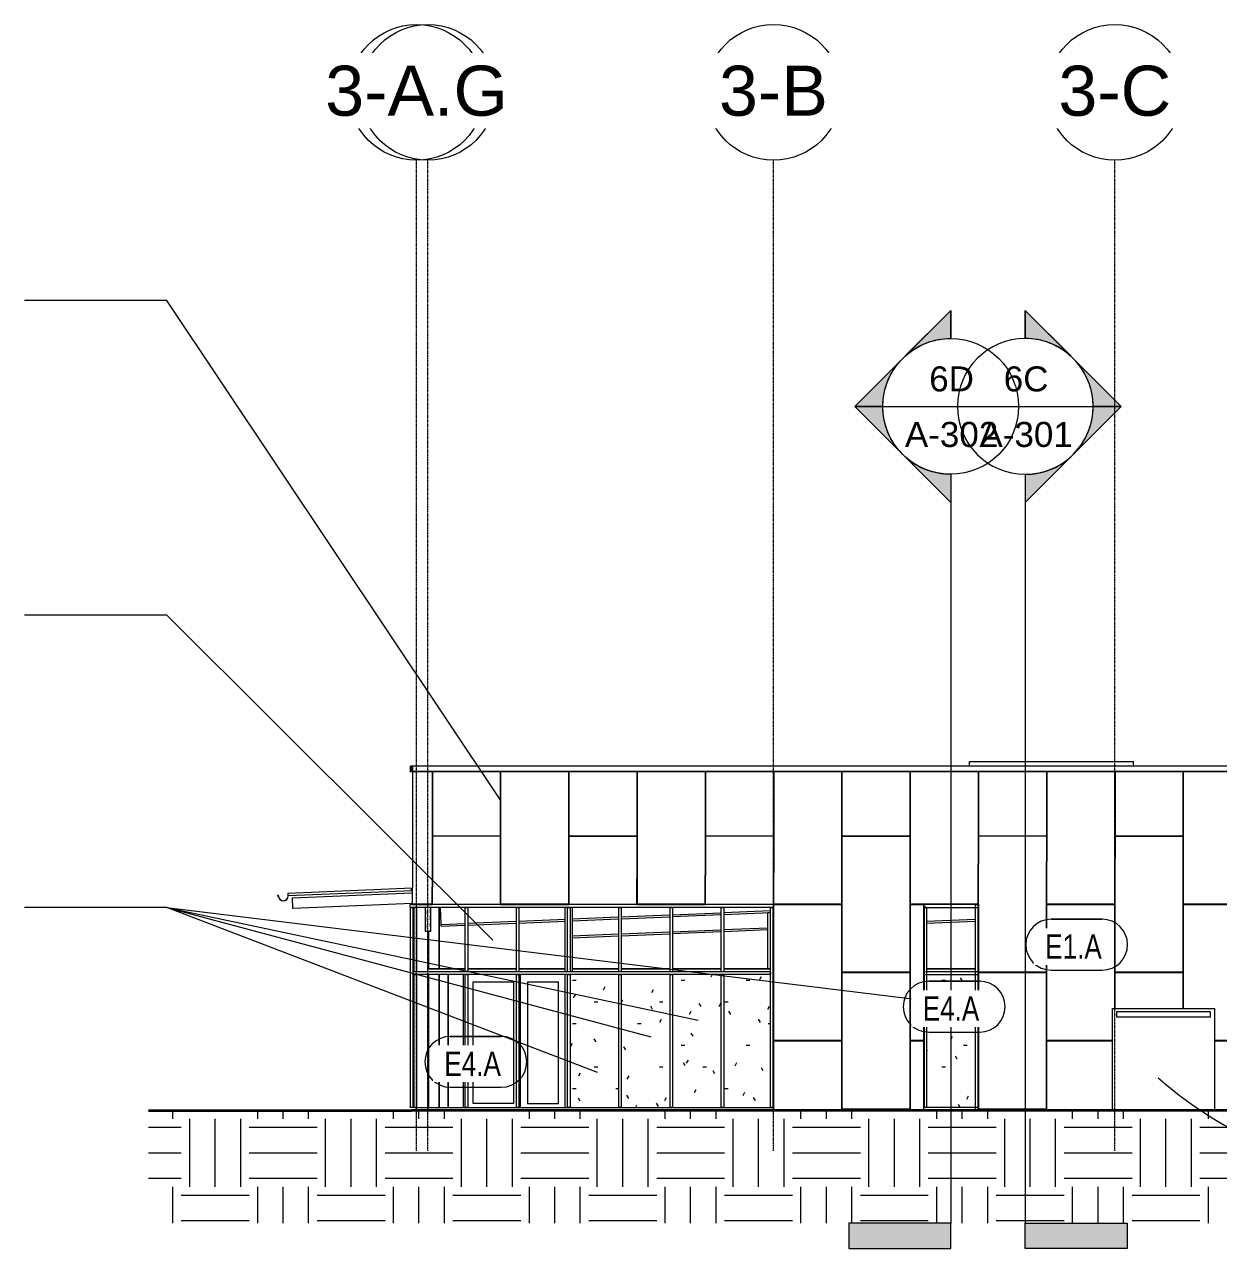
# Model space of a CAD drawing. Header units: inches. Extents: x 20230 to 40520, y -638 to 835.
# Drawn here: x 24847 to 25691, y -98 to 768 of the extents above; entities that cross this region are included whole.
import ezdxf

# ---------------------------------------------------------------- set-up
doc = ezdxf.new("R2010")
doc.units = ezdxf.units.IN
doc.header["$MEASUREMENT"] = 0
doc.linetypes.add('Grid Line 1_2_', pattern=[0.875, 0.5, -0.125, 0.125, -0.125])
doc.linetypes.add('Hidden 1_8_', pattern=[0.1875, 0.125, -0.0625])
for name, color, linetype, lineweight in [('A-ANNO-KEYN', 231, 'Continuous', 9), ('A-DETL', 90, 'Continuous', 9), ('A-DOOR', 31, 'Continuous', 9), ('A-FLOR-LEVL', 51, 'Continuous', 9), ('A-GLAZ-CURT', 52, 'Continuous', 9), ('A-GLAZ-CWMG', 51, 'Continuous', 9), ('A-ROOF', 132, 'Continuous', 9), ('A-ROOF-OTLN', 132, 'Continuous', 9), ('A-WALL', 113, 'Continuous', 9), ('A-WALL-IDEN', 211, 'Continuous', 9), ('A-WALL-PATT', 111, 'Continuous', 9), ('C-TOPO', 7, 'Continuous', 9), ('E-ELEC-EQPM', 71, 'Continuous', 9), ('G-ANNO-SYMB', 111, 'Continuous', 9), ('G-ANNO-TEXT', 231, 'Continuous', 9), ('I-WALL', 2, 'Continuous', 9), ('M-EQPM', 50, 'Continuous', 9), ('S-BEAM', 12, 'Continuous', 9), ('S-COLS', 52, 'Continuous', 9), ('S-GRID', 1, 'Continuous', 9), ('S-GRID-IDEN', 1, 'Continuous', 9)]:
    doc.layers.add(name, color=color, linetype=linetype, lineweight=lineweight)
doc.styles.add('Arial_1', font='arial.ttf', dxfattribs={"height": 35.407186})
doc.styles.add('Arial_2', font='arial.ttf', dxfattribs={"height": 17.703593})
doc.styles.add('Century Gothic', font='GOTHIC.TTF', dxfattribs={"width": 0.8, "height": 17.245342})
pattern_1 = [(0, (27645.49, 0), (48, 48), [48, -48]), (0, (27645.49, 18), (48, 48), [48, -48]), (0, (27645.49, 36), (48, 48), [48, -48]), (90, (27651.49, 42), (-48, 48), [48, -48]), (90, (27669.49, 42), (-48, 48), [48, -48]), (90, (27687.49, 42), (-48, 48), [48, -48])]
pattern_2 = [(0, (27645.49, 0), (61.44, 15.36), [2.534, -43.546, 2.534, -43.546, -245.76]), (0, (27645.49, 0), (61.44, 15.36), [-92.16, 2.534, -89.626, 2.534, -43.546, -107.52]), (0, (27645.49, 0), (61.44, 15.36), [-230.4, 2.534, -28.186, 2.534, -74.266]), (120, (27668.53, 7.68), (-44.02215, 45.5286), [2.534, -43.546, 2.534, -43.546, -245.76]), (120, (27668.53, 7.68), (-44.02215, 45.5286), [-92.16, 2.534, -89.626, 2.534, -43.546, -107.52]), (120, (27668.53, 7.68), (-44.02215, 45.5286), [-230.4, 2.534, -28.186, 2.534, -74.266]), (240, (27676.21, 38.4), (-17.41785, -60.8886), [2.534, -43.546, 2.534, -43.546, -245.76]), (240, (27676.21, 38.4), (-17.41785, -60.8886), [-92.16, 2.534, -89.626, 2.534, -43.546, -107.52]), (240, (27676.21, 38.4), (-17.41785, -60.8886), [-230.4, 2.534, -28.186, 2.534, -74.266])]

# ---------------------------------------------------------------- blocks, each defined once
blk = doc.blocks.new('W-Wide Flange-Column - B4_C-1389226-Elevation - South')
at = {"layer": 'S-COLS'}
for p, q in [((22077.46, 143.5), (22077.46, 100.3)), ((22077.89, 100.3), (22077.89, 143.5)), ((22069.64, 126.55), (22069.64, 100.3)), ((22070.07, 126.55), (22070.07, 100.3)), ((22069.64, 96), (22069.64, 2)), ((22070.07, 96), (22070.07, 2)), ((22077.46, 96), (22077.46, 2)), ((22077.89, 2), (22077.89, 96))]:
    blk.add_line(p, q, dxfattribs=at)
blk = doc.blocks.new('Girt_C - 8_D-1472944-Elevation - South')
at = {"layer": 'S-BEAM'}
for p, q in [((22069.64, 99.82), (22069.64, 100.3)), ((22069.64, 100.3), (22095.77, 100.3)), ((22069.64, 98), (22069.64, 99.82)), ((22095.77, 99.82), (22069.64, 99.82)), ((22097.77, 100.3), (22131.95, 100.3)), ((22131.95, 99.82), (22097.77, 99.82)), ((22133.95, 100.3), (22166.77, 100.3)), ((22166.77, 99.82), (22133.95, 99.82)), ((22171.52, 100.3), (22204.33, 100.3)), ((22204.33, 99.82), (22171.52, 99.82)), ((22206.33, 100.3), (22240.52, 100.3)), ((22240.52, 99.82), (22206.33, 99.82)), ((22242.52, 100.3), (22276.7, 100.3)), ((22276.7, 99.82), (22242.52, 99.82)), ((22278.7, 100.3), (22311.77, 100.3)), ((22311.77, 99.82), (22278.7, 99.82)), ((22313.77, 100.3), (22314.02, 100.3)), ((22314.02, 99.82), (22313.77, 99.82)), ((22313.77, 96.32), (22314.02, 96.32)), ((22420.08, 100.3), (22420.33, 100.3)), ((22420.33, 99.82), (22420.08, 99.82)), ((22420.08, 96.32), (22420.33, 96.32)), ((22422.33, 100.3), (22456.52, 100.3)), ((22456.52, 99.82), (22422.33, 99.82)), ((22458.52, 100.3), (22458.77, 100.3)), ((22458.77, 99.82), (22458.52, 99.82)), ((22458.52, 96.32), (22458.77, 96.32))]:
    blk.add_line(p, q, dxfattribs=at)
blk = doc.blocks.new('W-Wide Flange-Column - B4_F-1389255-Elevation - South')
at = {"layer": 'S-COLS'}
for p, q in [((22083.71, 96), (22083.71, 2)), ((22084.14, 2), (22084.14, 96))]:
    blk.add_line(p, q, dxfattribs=at)
blk = doc.blocks.new('W-Wide Flange - 2_-3_ deep-1401662-Elevation - South')
at = {"layer": 'S-BEAM'}
for p, q in [((22420.08, 133.77), (22420.33, 133.78)), ((22420.08, 132.41), (22420.33, 132.42)), ((22422.33, 133.86), (22456.52, 135.29)), ((22422.33, 132.5), (22456.52, 133.93)), ((22458.52, 135.37), (22458.77, 135.38)), ((22458.52, 134.01), (22458.77, 134.02)), ((22171.52, 123.41), (22204.33, 124.78)), ((22171.52, 122.05), (22204.33, 123.42)), ((22206.33, 124.86), (22240.52, 126.29)), ((22206.33, 123.5), (22240.52, 124.93)), ((22242.52, 126.37), (22276.7, 127.8)), ((22242.52, 125.01), (22276.7, 126.44)), ((22278.7, 127.88), (22309.89, 129.18)), ((22278.7, 126.52), (22309.89, 127.82))]:
    blk.add_line(p, q, dxfattribs=at)
blk = doc.blocks.new('W-Wide Flange - 1_-5_-1341919-Elevation - South')
at = {"layer": 'S-BEAM'}
for p, q in [((22078.54, 142.95), (22078.52, 143.5)), ((22078.98, 132.46), (22078.54, 142.95)), ((22242.52, 138.38), (22276.7, 139.81)), ((22278.7, 139.89), (22311.77, 141.27)), ((22278.7, 138.53), (22311.77, 139.91)), ((22313.77, 141.35), (22314.02, 141.36)), ((22313.77, 139.99), (22314.02, 140)), ((22420.08, 144.42), (22421.33, 144.47)), ((22445.99, 145.5), (22451.99, 145.75)), ((22079.01, 131.57), (22078.98, 132.46)), ((22079.01, 131.57), (22095.77, 132.27)), ((22079.07, 130.21), (22079.01, 131.57)), ((22079.07, 130.21), (22095.77, 130.91)), ((22097.77, 132.35), (22131.95, 133.78)), ((22097.77, 130.99), (22131.95, 132.41)), ((22133.95, 133.86), (22166.77, 135.23)), ((22133.95, 132.5), (22166.77, 133.87)), ((22171.52, 135.42), (22204.33, 136.79)), ((22171.52, 134.06), (22204.33, 135.43)), ((22206.33, 136.88), (22240.52, 138.3)), ((22206.33, 135.51), (22240.52, 136.94)), ((22242.52, 137.02), (22276.7, 138.45))]:
    blk.add_line(p, q, dxfattribs=at)
blk = doc.blocks.new('HSS-Hollow Structural Section-Column - HSS4X4X1_4-1208398-Elevation - South')
at = {"layer": 'S-COLS', "linetype": 'Hidden 1_8_'}
for p, q in [((22067.87, 143.5), (22067.87, 126.55)), ((22071.41, 126.55), (22071.41, 143.5))]:
    blk.add_line(p, q, dxfattribs=at)
blk = doc.blocks.new('Carrier_48TC_Standard_Efficiency_Gas_Heat_Electric_Cooling_Packaged_Rooftop_Unit_3_to_15_nominal_tons - 15 ton 48TC__16-V37-Elevation - South')
at = {"layer": 'M-EQPM'}
for p, q in [((22452.52, 246.7), (22568.39, 246.7)), ((22452.52, 243.5), (22452.52, 246.7)), ((22568.39, 243.5), (22568.39, 246.7))]:
    blk.add_line(p, q, dxfattribs=at)
blk = doc.blocks.new('System Panel - Glazed-frosted-1142378-Elevation - South')
at = {"layer": 'A-GLAZ-CURT'}
h = blk.add_hatch(dxfattribs=at)
h.set_pattern_fill('FP_28', color=256, style=0, pattern_type=2)
h.set_pattern_definition(pattern_2)
h.paths.add_polyline_path([(22311.77, 2), (22311.77, 96), (22278.7, 96), (22278.7, 2), (22293.19, 2)], flags=0)
blk = doc.blocks.new('Rectangular Mullion - Exterior 2_ x 4_5_-1135321-Elevation - South')
at = {"layer": 'A-GLAZ-CWMG'}
for p, q in [((22277.7, 2), (22313.77, 2)), ((22313.77, 2), (22313.77, 0))]:
    blk.add_line(p, q, dxfattribs=at)
blk = doc.blocks.new('Rectangular Mullion - Exterior 2_ x 4_5_-1142379-Elevation - South')
at = {"layer": 'A-GLAZ-CWMG'}
for p, q in [((22057.02, 97), (22057.02, 2)), ((22059.02, 97), (22059.02, 2)), ((22059.02, 2), (22057.02, 2))]:
    blk.add_line(p, q, dxfattribs=at)
blk = doc.blocks.new('Rectangular Mullion - Exterior 2_ x 4_5_-1142380-Elevation - South')
at = {"layer": 'A-GLAZ-CWMG'}
for p, q in [((22057.02, 143.5), (22059.02, 143.5)), ((22057.02, 143.5), (22057.02, 97)), ((22059.02, 143.5), (22059.02, 97))]:
    blk.add_line(p, q, dxfattribs=at)
blk = doc.blocks.new('Rectangular Mullion - Exterior 2_ x 4_5_-1142381-Elevation - South')
at = {"layer": 'A-GLAZ-CWMG'}
for p, q in [((22311.77, 143.5), (22313.77, 143.5)), ((22311.77, 97), (22311.77, 143.5)), ((22313.77, 97), (22313.77, 143.5))]:
    blk.add_line(p, q, dxfattribs=at)
blk = doc.blocks.new('Rectangular Mullion - Exterior 2_ x 4_5_-1142382-Elevation - South')
at = {"layer": 'A-GLAZ-CWMG'}
for p, q in [((22311.77, 2), (22311.77, 97)), ((22313.77, 2), (22313.77, 97)), ((22313.77, 2), (22311.77, 2))]:
    blk.add_line(p, q, dxfattribs=at)
blk = doc.blocks.new('Rectangular Mullion - Exterior 2_ x 4_5_-1135322-Elevation - South')
at = {"layer": 'A-GLAZ-CWMG'}
for p, q in [((22311.77, 98), (22277.7, 98)), ((22311.77, 96), (22277.7, 96)), ((22311.77, 98), (22311.77, 96))]:
    blk.add_line(p, q, dxfattribs=at)
blk = doc.blocks.new('System Panel - Glazed-frosted-1142383-Elevation - South')
at = {"layer": 'A-GLAZ-CURT'}
h = blk.add_hatch(dxfattribs=at)
h.set_pattern_fill('FP_28', color=256, style=0, pattern_type=2)
h.set_pattern_definition(pattern_2)
h.paths.add_polyline_path([(22276.7, 2), (22276.7, 96), (22242.52, 96), (22242.52, 2)], flags=0)
blk = doc.blocks.new('Rectangular Mullion - Exterior 2_ x 4_5_-1135297-Elevation - South')
at = {"layer": 'A-GLAZ-CWMG'}
for p, q in [((22313.77, 145.5), (22277.7, 145.5)), ((22313.77, 143.5), (22277.7, 143.5)), ((22313.77, 145.5), (22313.77, 143.5))]:
    blk.add_line(p, q, dxfattribs=at)
blk = doc.blocks.new('Rectangular Mullion - Exterior 2_ x 4_5_-769211-Elevation - South')
at = {"layer": 'A-GLAZ-CWMG'}
blk.add_line((22241.52, 2), (22277.7, 2), dxfattribs=at)
blk = doc.blocks.new('Rectangular Mullion - Exterior 2_ x 4_5_-1135298-Elevation - South')
at = {"layer": 'A-GLAZ-CWMG'}
for p, q in [((22277.7, 98), (22241.52, 98)), ((22277.7, 96), (22241.52, 96))]:
    blk.add_line(p, q, dxfattribs=at)
blk = doc.blocks.new('Rectangular Mullion - Exterior 2_ x 4_5_-827464-Elevation - South')
at = {"layer": 'A-GLAZ-CWMG'}
for p, q in [((22276.7, 96), (22278.7, 96)), ((22276.7, 96), (22276.7, 2)), ((22278.7, 96), (22278.7, 2)), ((22278.7, 2), (22276.7, 2))]:
    blk.add_line(p, q, dxfattribs=at)
blk = doc.blocks.new('Rectangular Mullion - Exterior 2_ x 4_5_-1142356-Elevation - South')
at = {"layer": 'A-GLAZ-CWMG'}
for p, q in [((22276.7, 143.5), (22278.7, 143.5)), ((22276.7, 143.5), (22276.7, 98)), ((22278.7, 143.5), (22278.7, 98)), ((22278.7, 98), (22276.7, 98))]:
    blk.add_line(p, q, dxfattribs=at)
blk = doc.blocks.new('System Panel - Glazed-frosted-V38-Elevation - South')
at = {"layer": 'A-GLAZ-CURT'}
h = blk.add_hatch(dxfattribs=at)
h.set_pattern_fill('FP_28', color=256, style=0, pattern_type=2)
h.set_pattern_definition(pattern_2)
h.paths.add_polyline_path([(22206.33, 2), (22240.52, 2), (22240.52, 96), (22206.33, 96), (22206.33, 76.53)], flags=0)
blk = doc.blocks.new('Rectangular Mullion - Exterior 2_ x 4_5_-V39-Elevation - South')
at = {"layer": 'A-GLAZ-CWMG'}
for p, q in [((22277.7, 145.5), (22241.52, 145.5)), ((22277.7, 143.5), (22241.52, 143.5))]:
    blk.add_line(p, q, dxfattribs=at)
blk = doc.blocks.new('Rectangular Mullion - Exterior 2_ x 4_5_-769200-Elevation - South')
at = {"layer": 'A-GLAZ-CWMG'}
blk.add_line((24099.14, 2), (24135.33, 2), dxfattribs=at)
blk = doc.blocks.new('Rectangular Mullion - Exterior 2_ x 4_5_-769423-Elevation - South')
at = {"layer": 'A-GLAZ-CWMG'}
for p, q in [((24171.52, 98), (24135.33, 98)), ((24171.52, 96), (24135.33, 96))]:
    blk.add_line(p, q, dxfattribs=at)
blk = doc.blocks.new('Rectangular Mullion - Exterior 2_ x 4_5_-1115231-Elevation - South')
at = {"layer": 'A-GLAZ-CWMG'}
for p, q in [((24207.7, 96), (24209.7, 96)), ((24207.7, 96), (24207.7, 2)), ((24209.7, 96), (24209.7, 2)), ((24209.7, 2), (24207.7, 2))]:
    blk.add_line(p, q, dxfattribs=at)
blk = doc.blocks.new('Rectangular Mullion - Exterior 2_ x 4_5_-1142334-Elevation - South')
at = {"layer": 'A-GLAZ-CWMG'}
for p, q in [((24207.7, 143.5), (24209.7, 143.5)), ((24207.7, 143.5), (24207.7, 98)), ((24209.7, 143.5), (24209.7, 98)), ((24209.7, 98), (24207.7, 98))]:
    blk.add_line(p, q, dxfattribs=at)
blk = doc.blocks.new('System Panel - Glazed-frosted-V40-Elevation - South')
at = {"layer": 'A-GLAZ-CURT'}
h = blk.add_hatch(dxfattribs=at)
h.set_pattern_fill('FP_28', color=256, style=0, pattern_type=2)
h.set_pattern_definition(pattern_2)
h.paths.add_polyline_path([(22204.33, 2), (22204.33, 96), (22170.14, 96), (22170.14, 2)], flags=0)
blk = doc.blocks.new('Transformer-Dry-Type-Siemens - 6x3x6-1005805-Elevation - South')
at = {"layer": 'E-ELEC-EQPM'}
for p, q in [((22553.52, 72), (22625.52, 72)), ((22553.52, 0), (22553.52, 72)), ((22553.52, 0), (22553.52, 72)), ((22553.52, 72), (22625.52, 72)), ((22556.52, 66), (22556.52, 70)), ((22556.52, 70), (22622.52, 70)), ((22622.52, 70), (22622.52, 66)), ((22625.52, 72), (22625.52, 0)), ((22625.52, 72), (22625.52, 0)), ((22622.52, 66), (22556.52, 66))]:
    blk.add_line(p, q, dxfattribs=at)
blk = doc.blocks.new('Rectangular Mullion - Exterior 2_ x 4_5_-V61-Elevation - South')
at = {"layer": 'A-GLAZ-CWMG'}
for p, q in [((22057.02, 143.5), (22057.02, 145.5)), ((22060.58, 145.5), (22057.02, 145.5)), ((22060.58, 143.5), (22057.02, 143.5))]:
    blk.add_line(p, q, dxfattribs=at)
blk = doc.blocks.new('Dimension Lumber - 5_5 x 7_5 Glulam-1403169-Elevation - South')
at = {"layer": 'S-BEAM'}
for p, q in [((21973.89, 150.35), (22058.52, 153.88)), ((21974.21, 142.86), (21973.89, 150.35)), ((22058.52, 146.37), (21974.21, 142.86))]:
    blk.add_line(p, q, dxfattribs=at)
blk = doc.blocks.new('Rectangular Mullion - Exterior 2_ x 4_5_-1142359-Elevation - South')
at = {"layer": 'A-GLAZ-CWMG'}
for p, q in [((25110.27, 97), (25110.27, 0)), ((25112.27, 0), (25112.27, 97))]:
    blk.add_line(p, q, dxfattribs=at)
blk = doc.blocks.new('Rectangular Mullion - Exterior 2_ x 4_5_-V72-Elevation - South')
at = {"layer": 'A-GLAZ-CWMG'}
for p, q in [((22456.52, 145.5), (22458.52, 145.5)), ((22456.52, 145.5), (22456.52, 97)), ((22458.52, 97), (22458.52, 145.5))]:
    blk.add_line(p, q, dxfattribs=at)
blk = doc.blocks.new('Rectangular Mullion - Exterior 2_ x 4_5_-V35-Elevation - South')
at = {"layer": 'A-GLAZ-CWMG'}
for p, q in [((25074.08, 143.5), (25076.08, 143.5)), ((25074.08, 143.5), (25074.08, 97)), ((25076.08, 97), (25076.08, 143.5))]:
    blk.add_line(p, q, dxfattribs=at)
blk = doc.blocks.new('Rectangular Mullion - Exterior 2_ x 4_5_-1142353-Elevation - South')
at = {"layer": 'A-GLAZ-CWMG'}
for p, q in [((25981.02, 97), (25981.02, 2)), ((25983.02, 2), (25983.02, 97)), ((25983.02, 2), (25981.02, 2))]:
    blk.add_line(p, q, dxfattribs=at)
blk = doc.blocks.new('Rectangular Mullion - Exterior 2_ x 4_5_-V73-Elevation - South')
at = {"layer": 'A-GLAZ-CWMG'}
for p, q in [((22458.52, 145.5), (22421.33, 145.5)), ((22421.33, 143.5), (22458.52, 143.5)), ((22458.52, 145.5), (22458.52, 143.5))]:
    blk.add_line(p, q, dxfattribs=at)
blk = doc.blocks.new('System Panel - Glazed-frosted-1367747-Elevation - South')
at = {"layer": 'A-GLAZ-CURT'}
h = blk.add_hatch(dxfattribs=at)
h.set_pattern_fill('FP_28', color=256, style=0, pattern_type=2)
h.set_pattern_definition(pattern_2)
h.paths.add_polyline_path([(22456.52, 2), (22456.52, 96), (22422.33, 96), (22422.33, 2), (22433.56, 2)], flags=0)
blk = doc.blocks.new('Rectangular Mullion - Exterior 2_ x 4_5_-1060760-Elevation - South')
at = {"layer": 'A-GLAZ-CWMG'}
for q in [(25798.83, 2), (25836.02, 0)]:
    blk.add_line((25836.02, 2), q, dxfattribs=at)
blk = doc.blocks.new('Rectangular Mullion - Exterior 2_ x 4_5_-1140453-Elevation - South')
at = {"layer": 'A-GLAZ-CWMG'}
for p, q in [((25836.02, 98), (25798.83, 98)), ((25798.83, 96), (25836.02, 96)), ((25836.02, 98), (25836.02, 96))]:
    blk.add_line(p, q, dxfattribs=at)
blk = doc.blocks.new('Sliding Door - one-1327540-Elevation - South')
at = {"layer": 'A-DOOR'}
for p, q in [((22135.08, 2), (22135.08, 96)), ((22101.64, 5), (22101.64, 91)), ((22101.64, 91), (22130.08, 91)), ((22130.08, 91), (22130.08, 5)), ((22140.08, 91), (22140.08, 5)), ((22140.08, 91), (22162.02, 91)), ((22162.02, 5), (22162.02, 91)), ((22130.08, 5), (22101.64, 5)), ((22140.08, 5), (22162.02, 5))]:
    blk.add_line(p, q, dxfattribs=at)
blk = doc.blocks.new('Rectangular Mullion - Exterior 2_ x 4_5_-V74-Elevation - South')
at = {"layer": 'A-GLAZ-CWMG'}
blk.add_line((22094.64, 96), (22094.64, 2), dxfattribs=at)
blk = doc.blocks.new('Section - 3_32_ x 3_8_-18514-Elevation - South')
at = {"layer": 'G-ANNO-SYMB'}
blk.add_hatch(color=256, dxfattribs=at).paths.add_polyline_path([(22946.16, -79.66), (22874.16, -79.66), (22874.16, -97.66), (22946.16, -97.66)], flags=0)
for p, q in [((22874.16, -97.66), (22874.16, -79.66)), ((22874.16, -79.66), (22946.16, -79.66)), ((22946.16, -79.66), (22946.16, -97.66)), ((22946.16, -97.66), (22874.16, -97.66))]:
    blk.add_line(p, q, dxfattribs=at)
blk = doc.blocks.new('Section - Section Head - Filled-1526-Elevation - South')
at = {"layer": 'G-ANNO-SYMB'}
h = blk.add_hatch(color=256, dxfattribs=at)
edge = h.paths.add_edge_path(flags=0)
edge.add_arc((22874.16, 497.8), 48.06, 47.9216, 90)
edge.add_line((22874.16, 545.86), (22874.16, 565.68))
edge.add_line((22874.16, 565.68), (22906.36, 533.47))
h = blk.add_hatch(color=256, dxfattribs=at)
edge = h.paths.add_edge_path(flags=0)
edge.add_line((22908.1, 531.74), (22942.04, 497.8))
edge.add_line((22942.04, 497.8), (22922.16, 497.8))
edge.add_arc((22874.16, 497.8), 48, 360, 405)
h = blk.add_hatch(color=256, dxfattribs=at)
edge = h.paths.add_edge_path(flags=0)
edge.add_arc((22874.16, 497.8), 48, 315, 360)
edge.add_line((22922.16, 497.8), (22942.04, 497.8))
edge.add_line((22942.04, 497.8), (22908.1, 463.85))
h = blk.add_hatch(color=256, dxfattribs=at)
edge = h.paths.add_edge_path(flags=0)
edge.add_line((22906.36, 462.12), (22874.16, 429.91))
edge.add_line((22874.16, 429.91), (22874.16, 449.73))
edge.add_arc((22874.16, 497.8), 48.06, 270, 312.0784)
for p, q in [((22942.04, 497.8), (22874.16, 565.68)), ((22874.16, 545.8), (22874.16, 565.68)), ((22906.36, 533.47), (22874.16, 565.68)), ((22874.16, 565.68), (22874.16, 545.86)), ((22942.04, 497.8), (22908.1, 531.74)), ((22942.04, 497.8), (22874.16, 429.91)), ((22908.1, 463.85), (22942.04, 497.8)), ((22922.16, 497.8), (22942.04, 497.8)), ((22942.04, 497.8), (22922.16, 497.8)), ((22874.16, 429.91), (22906.36, 462.12)), ((22874.16, 449.8), (22874.16, 429.91)), ((22874.16, 449.73), (22874.16, 429.91))]:
    blk.add_line(p, q, dxfattribs=at)
for radius, start, end in [(48, 90, 270), (48.06, 47.9216, 90), (48, 270, 90), (48, 360, 45), (48, 315, 360), (48.06, 270, 312.0784)]:
    blk.add_arc((22874.16, 497.8), radius, start, end, dxfattribs=at)
blk = doc.blocks.new('Grid - Grid Head - Circle-14747-Elevation - South')
at = {"layer": 'S-GRID-IDEN'}
blk.add_circle((23085.89, 719.89), 48, dxfattribs=at)
blk = doc.blocks.new('Wall Tag - 1_4_-1369832-Elevation - South')
at = {"layer": 'A-WALL-IDEN', "color": 153}
for p, q in [((24643.26, 90.59), (24679.26, 90.59)), ((24679.26, 90.59), (24643.26, 90.59)), ((24643.26, 54.59), (24679.26, 54.59)), ((24643.26, 54.59), (24679.26, 54.59))]:
    blk.add_line(p, q, dxfattribs=at)
for centre, start, end in [((24643.26, 72.59), 90, 270), ((24643.26, 72.59), 90, 270), ((24679.26, 72.59), 270, 90), ((24679.26, 72.59), 270, 90)]:
    blk.add_arc(centre, 18, start, end, dxfattribs=at)

msp = doc.modelspace()

# ---------------------------------------------------------------- hatches: boundary and pattern name
at = {"layer": 'A-WALL-PATT'}
h = msp.add_hatch(dxfattribs=at)
h.set_pattern_fill('FP_45', color=256, style=0, pattern_type=2)
h.set_pattern_definition([(0, (25231.6, 1), (-193, 193), [48, -145]), (90, (25231.6, 1), (-193, 1e-14), [96.25, -96.75]), (180, (25279.6, 97.25), (-193, 193), [48, -145]), (90, (25279.6, 1), (-193, 1e-14), [96.25, -96.75]), (180, (25279.6, 97.5), (-193, 193), [48, -145]), (90, (25279.6, 97.5), (-193, 1e-14), [96.25, -96.75]), (0, (25231.6, 193.75), (-193, 193), [48, -145]), (90, (25231.6, 97.5), (-193, 1e-14), [96.25, -96.75]), (0, (25279.85, 49), (-193, 193), [48, -145]), (90, (25279.85, 0.75), (-193, 1e-14), [48.25, -144.75]), (90, (25327.85, 0.75), (-193, 1e-14), [48.25, -144.75]), (0, (25279.85, 145.5), (-193, 193), [48, -145]), (90, (25279.85, 49.25), (-193, 1e-14), [96.25, -96.75]), (180, (25327.85, 49.25), (-193, 193), [48, -145]), (90, (25327.85, 49.25), (-193, 1e-14), [96.25, -96.75]), (90, (25279.85, 145.75), (-193, 1e-14), [48, -145]), (180, (25327.85, 145.75), (-193, 193), [48, -145]), (90, (25327.85, 145.75), (-193, 1e-14), [48, -145]), (0, (25328.1, 1), (-193, 193), [48, -145]), (90, (25328.1, 1), (-193, 1e-14), [96.25, -96.75]), (180, (25376.1, 97.25), (-193, 193), [48, -145]), (90, (25376.1, 1), (-193, 1e-14), [96.25, -96.75]), (180, (25376.1, 97.5), (-193, 193), [48, -145]), (90, (25376.1, 97.5), (-193, 1e-14), [96.25, -96.75]), (180, (25376.1, 193.75), (-193, 193), [48, -145]), (90, (25328.1, 97.5), (-193, 1e-14), [96.25, -96.75]), (0, (25376.35, 49), (-193, 193), [48, -145]), (90, (25376.35, 0.75), (-193, 1e-14), [48.25, -144.75]), (90, (25424.35, 0.75), (-193, 1e-14), [48.25, -144.75]), (0, (25376.35, 145.5), (-193, 193), [48, -145]), (90, (25376.35, 49.25), (-193, 1e-14), [96.25, -96.75]), (180, (25424.35, 49.25), (-193, 193), [48, -145]), (90, (25424.35, 49.25), (-193, 1e-14), [96.25, -96.75]), (90, (25376.35, 145.75), (-193, 1e-14), [48, -145]), (180, (25424.35, 145.75), (-193, 193), [48, -145]), (90, (25424.35, 145.75), (-193, 1e-14), [48, -145])])
h.paths.add_polyline_path([(25120.85, 157.38), (25860.85, 188.22), (25860.85, 190), (25872.91, 190), (25872.91, 239.46), (25120.85, 239.46), (25120.85, 232.77)], flags=0)
h = msp.add_hatch(dxfattribs=at)
h.set_pattern_fill('FP_15', color=256, style=0, pattern_type=2)
h.set_pattern_definition([(0, (25231.47, 1), (-193, 193), [48, -145]), (90, (25231.47, 1), (-193, 1e-14), [96.25, -96.75]), (180, (25279.47, 97.25), (-193, 193), [48, -145]), (90, (25279.47, 1), (-193, 1e-14), [96.25, -96.75]), (180, (25279.47, 97.5), (-193, 193), [48, -145]), (90, (25279.47, 97.5), (-193, 1e-14), [96.25, -96.75]), (0, (25231.47, 193.75), (-193, 193), [48, -145]), (90, (25231.47, 97.5), (-193, 1e-14), [96.25, -96.75]), (0, (25279.72, 49), (-193, 193), [48, -145]), (90, (25279.72, 0.75), (-193, 1e-14), [48.25, -144.75]), (90, (25327.72, 0.75), (-193, 1e-14), [48.25, -144.75]), (0, (25279.72, 145.5), (-193, 193), [48, -145]), (90, (25279.72, 49.25), (-193, 1e-14), [96.25, -96.75]), (180, (25327.72, 49.25), (-193, 193), [48, -145]), (90, (25327.72, 49.25), (-193, 1e-14), [96.25, -96.75]), (90, (25279.72, 145.75), (-193, 1e-14), [48, -145]), (180, (25327.72, 145.75), (-193, 193), [48, -145]), (90, (25327.72, 145.75), (-193, 1e-14), [48, -145]), (0, (25327.97, 1), (-193, 193), [48, -145]), (90, (25327.97, 1), (-193, 1e-14), [96.25, -96.75]), (180, (25375.97, 97.25), (-193, 193), [48, -145]), (90, (25375.97, 1), (-193, 1e-14), [96.25, -96.75]), (180, (25375.97, 97.5), (-193, 193), [48, -145]), (90, (25375.97, 97.5), (-193, 1e-14), [96.25, -96.75]), (180, (25375.97, 193.75), (-193, 193), [48, -145]), (90, (25327.97, 97.5), (-193, 1e-14), [96.25, -96.75]), (0, (25376.22, 49), (-193, 193), [48, -145]), (90, (25376.22, 0.75), (-193, 1e-14), [48.25, -144.75]), (90, (25424.22, 0.75), (-193, 1e-14), [48.25, -144.75]), (0, (25376.22, 145.5), (-193, 193), [48, -145]), (90, (25376.22, 49.25), (-193, 1e-14), [96.25, -96.75]), (180, (25424.22, 49.25), (-193, 193), [48, -145]), (90, (25424.22, 49.25), (-193, 1e-14), [96.25, -96.75]), (90, (25376.22, 145.75), (-193, 1e-14), [48, -145]), (180, (25424.22, 145.75), (-193, 193), [48, -145]), (90, (25424.22, 145.75), (-193, 1e-14), [48, -145])])
h.paths.add_polyline_path([(25872.91, 0), (25872.91, 152.74), (25867.1, 152.74), (25867.1, 143.86), (25861.6, 143.86), (25861.6, 152.74), (25840.35, 152.74), (25840.35, 157.37), (25872.91, 157.37), (25872.91, 188.72), (25120.72, 157.38), (25120.72, 145.5), (25376.22, 145.5), (25376.22, 0), (25482.28, 0), (25482.28, 145.75), (25520.97, 145.75), (25520.97, 0), (25615.72, 0), (25615.72, 72), (25687.72, 72), (25687.72, 0), (25723.72, 0), (25723.72, 72), (25795.72, 72), (25795.72, 0), (25864.24, 0)], flags=0)
h.paths.add_polyline_path([(25704.36, 38.86), (25704.77, 39.12), (25704.82, 39.04), (25704.6, 38.95)], flags=0)
h.paths.add_polyline_path([(25705.23, 38.42), (25704.92, 38.11), (25705.11, 38.11), (25705.21, 38.35)], flags=0)
h.paths.add_polyline_path([(25697.37, 14.86), (25696.73, 14.86), (25696.79, 37.86), (25696.92, 37.86), (25696.79, 38.07), (25696.92, 38.54), (25697.11, 38.62), (25697.3, 38.92), (25697.45, 38.95), (25697.49, 39.06), (25697.99, 39.12), (25698.11, 39.12), (25698.11, 39.23), (25704.36, 39.14), (25704.44, 38.65), (25704.71, 38.97), (25705.04, 38.86), (25705.15, 38.66), (25705.22, 38.49), (25705.28, 38.53), (25705.37, 38.53), (25705.37, 38.39), (25705.21, 38.11), (25705.47, 38.11), (25705.39, 35.86), (25704.75, 35.86), (25704.83, 38.24), (25704.73, 38.11), (25704.62, 38.37), (25704.36, 38.48), (25698.11, 38.48), (25697.67, 38.3), (25697.48, 37.86), (25697.43, 14.86)], flags=0)
h.paths.add_polyline_path([(25703.44, 31.41), (25703.51, 31.25), (25703.62, 31.43), (25703.44, 31.41)], flags=0)
h.paths.add_polyline_path([(25705.39, 35.12), (25705.37, 35.18), (25705.37, 35.12)], flags=0)
h.paths.add_polyline_path([(25703.98, 35.18), (25703.94, 35.11), (25703.97, 35.18)], flags=0)
h.paths.add_polyline_path([(25704.96, 35.73), (25705.39, 35.73), (25705.37, 35.8), (25705.01, 35.74)], flags=0)
h.paths.add_polyline_path([(25709.39, 35.76), (25709.46, 35.66), (25709.55, 35.74), (25709.44, 35.76)], flags=0)
h.paths.add_polyline_path([(25710.58, 35.76), (25710.27, 35.7), (25710.46, 35.63), (25710.59, 35.71)], flags=0)
h.paths.add_polyline_path([(25710.89, 31.75), (25710.85, 31.67), (25710.89, 31.73)], flags=0)
h.paths.add_polyline_path([(25708.4, 24), (25703.85, 24.04), (25703.77, 24.16), (25703.24, 24.61), (25702.97, 25.25), (25702.98, 26.14), (25703.37, 30.94), (25703.39, 30.94), (25703.39, 31.3), (25703.6, 31.58), (25703.68, 31.52), (25703.78, 31.68), (25703.85, 31.85), (25703.85, 35), (25705.39, 35.07), (25705.37, 35.12), (25704.59, 35.13), (25704.22, 35.18), (25703.46, 35.18), (25703.46, 35.6), (25703.81, 35.68), (25703.98, 35.77), (25704.59, 35.76), (25704.67, 35.69), (25705.69, 35.83), (25710.72, 35.74), (25711.02, 35.68), (25711.12, 35.6), (25711.32, 35.6), (25711.32, 35.18), (25709.39, 35.12), (25709.46, 35), (25710.85, 35), (25710.93, 31.72), (25710.98, 31.59), (25711.01, 31.52), (25711.15, 31.44), (25711.29, 31.34), (25711.35, 31.17), (25711.39, 30.94), (25711.41, 30.9), (25711.71, 25.18), (25711.44, 24.6), (25710.92, 24.16), (25710.85, 24.04), (25710.79, 24), (25708.71, 24)], flags=0)
h.paths.add_polyline_path([(25710.86, 39.25), (25710.43, 39.38), (25710.63, 39.43), (25710.83, 39.28)], flags=0)
h.paths.add_polyline_path([(25713.5, 39.5), (25713.57, 39.42), (25713.54, 39.48)], flags=0)
h.paths.add_polyline_path([(25710.46, 38.25), (25710.14, 38.44), (25710.14, 38.25), (25710.36, 38.25)], flags=0)
h.paths.add_polyline_path([(25709.63, 35.86), (25709.61, 35.86), (25709.68, 38.25), (25709.86, 38.25), (25709.78, 38.53), (25709.86, 38.64), (25709.74, 38.75), (25709.89, 38.99), (25709.98, 39), (25710.44, 39.29), (25710.86, 39.28), (25710.86, 39.5), (25714.04, 39.42), (25714.29, 39.29), (25714.34, 39.35), (25714.4, 39.35), (25714.5, 39.13), (25714.45, 38.75), (25714.31, 38.62), (25713.71, 38.5), (25710.86, 38.57), (25710.72, 38.53), (25710.56, 38.44), (25710.61, 38.25), (25710.54, 35.86), (25709.68, 35.86)], flags=0)
h.paths.add_polyline_path([(25697.37, 37.86), (25697.37, 37.91), (25697.21, 37.98), (25697.37, 37.86)], flags=0)
h.paths.add_polyline_path([(25697.47, 37.86), (25697.47, 37.9), (25697.43, 37.86)], flags=0)
h.paths.add_polyline_path([(25698.11, 38.53), (25698.11, 38.67), (25697.98, 38.67), (25698.05, 38.59)], flags=0)
h.paths.add_polyline_path([(25698.11, 38.48), (25698.11, 38.53), (25698.06, 38.49)], flags=0)
h.paths.add_polyline_path([(25713.5, 38.5), (25713.71, 38.68), (25713.5, 38.57), (25713.5, 38.52)], flags=0)
h.paths.add_polyline_path([(25710.86, 38.57), (25710.86, 38.87), (25710.66, 38.86), (25710.81, 38.64)], flags=0)
at = {"layer": 'C-TOPO'}
h = msp.add_hatch(dxfattribs=at)
h.set_pattern_fill('FP_13', color=256, style=0, pattern_type=2)
h.set_pattern_definition(pattern_1)
h.paths.add_polyline_path([(24973.44, -79.71), (24973.44, 0), (24934.28, 0), (24934.28, -79.71), (24939.26, -79.71)], flags=0)
h = msp.add_hatch(dxfattribs=at)
h.set_pattern_fill('FP_13', color=256, style=0, pattern_type=2)
h.set_pattern_definition(pattern_1)
h.paths.add_polyline_path([(25120.35, -79.71), (25120.35, 0), (24973.44, 0), (24973.44, -79.71), (25119.39, -79.71)], flags=0)
h = msp.add_hatch(dxfattribs=at)
h.set_pattern_fill('FP_13', color=256, style=0, pattern_type=2)
h.set_pattern_definition(pattern_1)
h.paths.add_polyline_path([(25120.35, -79.71), (25873.22, -79.71), (25873.22, 0), (25120.35, 0), (25120.35, -1.59)], flags=0)

# ---------------------------------------------------------------- linework, layer by layer
at = {"layer": 'A-ANNO-KEYN', "color": 153}
for p, q in [((24947.37, 572.62), (24846.75, 572.62)), ((25182.82, 219.84), (24947.37, 572.62)), ((24947.31, 350.27), (24846.69, 350.27)), ((25177.79, 120.47), (24947.31, 350.27)), ((24947.31, 143.5), (24846.69, 143.5)), ((25251.64, 26.73), (24947.31, 143.5))]:
    msp.add_line(p, q, dxfattribs=at)
at = {"layer": 'A-DETL'}
for q in [(25289.29, 51.94), (25322.96, 63.72), (25495.23, 76.29)]:
    msp.add_line((24947.35, 143.56), q, dxfattribs=at)
at = {"layer": 'A-FLOR-LEVL', "linetype": 'Grid Line 1_2_'}
msp.add_line((25041.38, 0), (30382.74, 0), dxfattribs=at)
at = {"layer": 'A-ROOF'}
for p, q in [((25033.1, 153.73), (25120.72, 157.38)), ((25120.1, 157.35), (25120.1, 155.35)), ((25120.72, 155.38), (25033.1, 151.73)), ((25033.1, 151.73), (25033.1, 153.73))]:
    msp.add_line(p, q, dxfattribs=at)
at = {"layer": 'A-ROOF-OTLN'}
for p, q in [((25026.04, 151.48), (25026, 151.53)), ((25033.1, 151.73), (25033.03, 151.73))]:
    msp.add_line(p, q, dxfattribs=at)
for centre, radius, start, end in [((25025.85, 151.73), 0.306, 0, 307.84099), ((25025.85, 151.73), 0.243, 0, 305.98903), ((25029.6, 151.73), 3.5, 180, 360), ((25029.6, 151.73), 3.44, 180, 0)]:
    msp.add_arc(centre, radius, start, end, dxfattribs=at)
at = {"layer": 'A-WALL'}
for p, q in [((25120.72, 243.44), (25119.53, 243.5)), ((25119.53, 243.5), (25119.53, 240)), ((25873.91, 243.5), (25119.53, 243.5)), ((25119.6, 239.97), (25119.6, 243.43)), ((25119.6, 243.43), (25120.72, 243.38)), ((25120.72, 239.46), (25120.72, 243.5)), ((25120.85, 243.5), (25120.85, 157.38)), ((25119.53, 240), (25119.03, 239.5)), ((25119.03, 239.5), (25119.08, 239.46)), ((25119.08, 239.46), (25119.6, 239.97)), ((25874.36, 239.46), (25119.08, 239.46)), ((25120.72, 239.97), (25119.6, 239.97)), ((25120.72, 240), (25873.91, 240)), ((25874.41, 239.5), (25120.72, 239.5)), ((25120.85, 157.38), (25120.72, 157.38)), ((25120.72, 157.38), (25120.72, 145.5)), ((25375.97, 145.5), (25376.22, 145.5)), ((25376.22, 145.5), (25376.22, 0)), ((25482.28, 0), (25482.28, 145.75)), ((25482.28, 145.75), (25520.97, 145.75)), ((25520.97, 145.75), (25520.97, 0))]:
    msp.add_line(p, q, dxfattribs=at)
at = {"layer": 'C-TOPO', "lineweight": 35}
for p, q in [((24934.28, 0), (24973.44, 0)), ((24973.44, 0), (24984.45, 0)), ((24984.45, 0), (25118.9, 0)), ((25118.9, 0), (25120.35, 0)), ((25209.8, 0), (25120.35, 0)), ((25570.18, 0), (25209.8, 0)), ((25873.22, 0), (25570.18, 0))]:
    msp.add_line(p, q, dxfattribs=at)
at = {"layer": 'C-TOPO'}
for p, q in [((24973.44, 0), (24934.28, 0)), ((24984.45, 0), (24973.44, 0)), ((25118.9, 0), (24984.45, 0)), ((25120.35, 0), (25118.9, 0)), ((25209.8, 0), (25120.35, 0)), ((25570.18, 0), (25209.8, 0)), ((25570.18, 0), (25873.22, 0))]:
    msp.add_line(p, q, dxfattribs=at)
at = {"layer": 'G-ANNO-SYMB'}
for p, q in [((25453.38, 497.8), (25549.38, 497.8)), ((25506.06, 497.8), (25602.06, 497.8)), ((25501.38, 449.8), (25501.38, -79.66)), ((25554.06, 449.8), (25554.06, -79.66))]:
    msp.add_line(p, q, dxfattribs=at)
at = {"layer": 'G-ANNO-TEXT', "color": 145}
msp.add_arc((25835, 235.96), 283.41, 228.70988, 270, dxfattribs=at)
at = {"layer": 'I-WALL'}
for p, q in [((25228.97, 98), (25228.97, 143.5)), ((25233.72, 143.5), (25233.72, 98)), ((25228.97, 2), (25228.97, 96))]:
    msp.add_line(p, q, dxfattribs=at)
at = {"layer": 'S-COLS'}
for p, q in [((25129.85, 143.5), (25129.85, 126.55)), ((25133.85, 126.55), (25133.85, 143.5)), ((25372.1, 100.3), (25372.1, 139.83)), ((25373.97, 139.83), (25372.1, 139.83)), ((25376.22, 139.83), (25375.97, 139.83)), ((25130.31, 126.55), (25129.85, 126.55)), ((25133.38, 126.55), (25130.31, 126.55)), ((25133.85, 126.55), (25133.38, 126.55))]:
    msp.add_line(p, q, dxfattribs=at)
at = {"layer": 'S-GRID', "linetype": 'Grid Line 1_2_'}
for p, q in [((25123.85, -28.56), (25123.85, 671.89)), ((25131.85, -28.56), (25131.85, 671.89)), ((25376.1, -28.56), (25376.1, 671.89)), ((25617.35, -28.56), (25617.35, 671.89))]:
    msp.add_line(p, q, dxfattribs=at)

# ---------------------------------------------------------------- block references
at = {"layer": 'A-DOOR'}
msp.add_blockref('Sliding Door - one-1327540-Elevation - South', (3062.21, 0), dxfattribs=at)
at = {"layer": 'A-GLAZ-CURT'}
for name in ['System Panel - Glazed-frosted-V40-Elevation - South', 'System Panel - Glazed-frosted-V38-Elevation - South', 'System Panel - Glazed-frosted-1142383-Elevation - South', 'System Panel - Glazed-frosted-1142378-Elevation - South', 'System Panel - Glazed-frosted-1367747-Elevation - South']:
    msp.add_blockref(name, (3062.21, 0), dxfattribs=at)
at = {"layer": 'A-GLAZ-CWMG'}
for name, p in [('Rectangular Mullion - Exterior 2_ x 4_5_-V61-Elevation - South', (3062.21, 0)), ('Rectangular Mullion - Exterior 2_ x 4_5_-1142380-Elevation - South', (3062.21, 0)), ('Rectangular Mullion - Exterior 2_ x 4_5_-1142334-Elevation - South', (914.08, 0)), ('Rectangular Mullion - Exterior 2_ x 4_5_-V39-Elevation - South', (2881.27, 0)), ('Rectangular Mullion - Exterior 2_ x 4_5_-1142334-Elevation - South', (950.27, 0)), ('Rectangular Mullion - Exterior 2_ x 4_5_-V39-Elevation - South', (2917.46, 0)), ('Rectangular Mullion - Exterior 2_ x 4_5_-1142334-Elevation - South', (986.46, 0)), ('Rectangular Mullion - Exterior 2_ x 4_5_-V39-Elevation - South', (2953.64, 0)), ('Rectangular Mullion - Exterior 2_ x 4_5_-1142334-Elevation - South', (1022.64, 0)), ('Rectangular Mullion - Exterior 2_ x 4_5_-V39-Elevation - South', (2989.83, 0)), ('Rectangular Mullion - Exterior 2_ x 4_5_-1142334-Elevation - South', (1058.83, 0)), ('Rectangular Mullion - Exterior 2_ x 4_5_-V39-Elevation - South', (3026.02, 0)), ('Rectangular Mullion - Exterior 2_ x 4_5_-1142334-Elevation - South', (1095.02, 0)), ('Rectangular Mullion - Exterior 2_ x 4_5_-V39-Elevation - South', (3062.21, 0)), ('Rectangular Mullion - Exterior 2_ x 4_5_-1142356-Elevation - South', (3062.21, 0)), ('Rectangular Mullion - Exterior 2_ x 4_5_-1135297-Elevation - South', (3062.21, 0)), ('Rectangular Mullion - Exterior 2_ x 4_5_-1142381-Elevation - South', (3062.21, 0)), ('Rectangular Mullion - Exterior 2_ x 4_5_-V35-Elevation - South', (408.46, 0)), ('Rectangular Mullion - Exterior 2_ x 4_5_-V73-Elevation - South', (3062.21, 0)), ('Rectangular Mullion - Exterior 2_ x 4_5_-V72-Elevation - South', (3062.21, 0)), ('Rectangular Mullion - Exterior 2_ x 4_5_-1142379-Elevation - South', (3062.21, 0)), ('Rectangular Mullion - Exterior 2_ x 4_5_-1115231-Elevation - South', (914.08, 0)), ('Rectangular Mullion - Exterior 2_ x 4_5_-769423-Elevation - South', (987.46, 0)), ('Rectangular Mullion - Exterior 2_ x 4_5_-V74-Elevation - South', (3062.21, 0)), ('Rectangular Mullion - Exterior 2_ x 4_5_-1115231-Elevation - South', (950.27, 0)), ('Rectangular Mullion - Exterior 2_ x 4_5_-769423-Elevation - South', (1023.64, 0)), ('Rectangular Mullion - Exterior 2_ x 4_5_-1115231-Elevation - South', (986.46, 0)), ('Rectangular Mullion - Exterior 2_ x 4_5_-769423-Elevation - South', (1059.83, 0)), ('Rectangular Mullion - Exterior 2_ x 4_5_-1115231-Elevation - South', (1022.64, 0)), ('Rectangular Mullion - Exterior 2_ x 4_5_-769423-Elevation - South', (1096.02, 0)), ('Rectangular Mullion - Exterior 2_ x 4_5_-1115231-Elevation - South', (1058.83, 0)), ('Rectangular Mullion - Exterior 2_ x 4_5_-769423-Elevation - South', (1132.21, 0)), ('Rectangular Mullion - Exterior 2_ x 4_5_-1115231-Elevation - South', (1095.02, 0)), ('Rectangular Mullion - Exterior 2_ x 4_5_-1135298-Elevation - South', (3062.21, 0)), ('Rectangular Mullion - Exterior 2_ x 4_5_-827464-Elevation - South', (3062.21, 0)), ('Rectangular Mullion - Exterior 2_ x 4_5_-1135322-Elevation - South', (3062.21, 0)), ('Rectangular Mullion - Exterior 2_ x 4_5_-1142382-Elevation - South', (3062.21, 0)), ('Rectangular Mullion - Exterior 2_ x 4_5_-1142353-Elevation - South', (-498.48, 0)), ('Rectangular Mullion - Exterior 2_ x 4_5_-1140453-Elevation - South', (-315.29, 0)), ('Rectangular Mullion - Exterior 2_ x 4_5_-1142359-Elevation - South', (408.46, 0)), ('Rectangular Mullion - Exterior 2_ x 4_5_-769200-Elevation - South', (1023.64, 0)), ('Rectangular Mullion - Exterior 2_ x 4_5_-769200-Elevation - South', (1059.83, 0)), ('Rectangular Mullion - Exterior 2_ x 4_5_-769200-Elevation - South', (1096.02, 0)), ('Rectangular Mullion - Exterior 2_ x 4_5_-769200-Elevation - South', (1132.21, 0)), ('Rectangular Mullion - Exterior 2_ x 4_5_-769200-Elevation - South', (1168.39, 0)), ('Rectangular Mullion - Exterior 2_ x 4_5_-769211-Elevation - South', (3062.21, 0)), ('Rectangular Mullion - Exterior 2_ x 4_5_-1135321-Elevation - South', (3062.21, 0)), ('Rectangular Mullion - Exterior 2_ x 4_5_-1060760-Elevation - South', (-315.29, 0))]:
    msp.add_blockref(name, p, dxfattribs=at)
at = {"layer": 'A-WALL-IDEN', "color": 153}
for p in [(929.17, 44.59), (842.58, 0.75), (504.42, -38.22)]:
    msp.add_blockref('Wall Tag - 1_4_-1369832-Elevation - South', p, dxfattribs=at)
at = {"layer": 'E-ELEC-EQPM'}
msp.add_blockref('Transformer-Dry-Type-Siemens - 6x3x6-1005805-Elevation - South', (3062.21, 0), dxfattribs=at)
at = {"layer": 'G-ANNO-SYMB', "extrusion": (0, 0, -1)}
for name in ['Section - Section Head - Filled-1526-Elevation - South', 'Section - 3_32_ x 3_8_-18514-Elevation - South']:
    msp.add_blockref(name, (-48375.53, 0), dxfattribs=at)
at = {"layer": 'G-ANNO-SYMB'}
for name in ['Section - Section Head - Filled-1526-Elevation - South', 'Section - 3_32_ x 3_8_-18514-Elevation - South']:
    msp.add_blockref(name, (2679.9, 0), dxfattribs=at)
at = {"layer": 'M-EQPM'}
msp.add_blockref('Carrier_48TC_Standard_Efficiency_Gas_Heat_Electric_Cooling_Packaged_Rooftop_Unit_3_to_15_nominal_tons - 15 ton 48TC__16-V37-Elevation - South', (3062.21, 0), dxfattribs=at)
at = {"layer": 'S-BEAM'}
for name in ['Dimension Lumber - 5_5 x 7_5 Glulam-1403169-Elevation - South', 'W-Wide Flange - 1_-5_-1341919-Elevation - South', 'W-Wide Flange - 2_-3_ deep-1401662-Elevation - South', 'Girt_C - 8_D-1472944-Elevation - South']:
    msp.add_blockref(name, (3062.21, 0), dxfattribs=at)
at = {"layer": 'S-COLS', "linetype": 'Hidden 1_8_'}
msp.add_blockref('HSS-Hollow Structural Section-Column - HSS4X4X1_4-1208398-Elevation - South', (3062.21, 0), dxfattribs=at)
at = {"layer": 'S-COLS'}
for name in ['W-Wide Flange-Column - B4_C-1389226-Elevation - South', 'W-Wide Flange-Column - B4_F-1389255-Elevation - South']:
    msp.add_blockref(name, (3062.21, 0), dxfattribs=at)
at = {"layer": 'S-GRID-IDEN'}
for p in [(2045.96, 0), (2290.21, 0), (2531.46, 0)]:
    msp.add_blockref('Grid - Grid Head - Circle-14747-Elevation - South', p, dxfattribs=at)

# ---------------------------------------------------------------- texts
at = {"layer": 'G-ANNO-SYMB', "char_height": 17.704, "attachment_point": 2, "line_spacing_factor": 0.938532, "style": 'Arial_2'}
for s, insert, width in [('6D', (25501.99, 526.13), 37.584), ('6C', (25554.67, 526.13), 37.584), ('A-302', (25501.99, 486.86), 78.624), ('A-301', (25554.67, 486.86), 78.624)]:
    msp.add_mtext(s, dxfattribs=dict(at, insert=insert, width=width))

# ---------------------------------------------------------------- next in the draw order: texts
at = {"layer": 'A-WALL-IDEN', "char_height": 17.245, "width": 47.52, "attachment_point": 2, "line_spacing_factor": 0.984117, "style": 'Century Gothic', "bg_fill": 3, "box_fill_scale": 1.25, "bg_fill_color": 0, "bg_fill_transparency": 0}
for s, insert in [('E1.A', (25588.16, 124.46)), ('E4.A', (25501.57, 80.62)), ('E4.A', (25163.41, 41.65))]:
    msp.add_mtext(s, dxfattribs=dict(at, insert=insert))
at = {"layer": 'S-GRID-IDEN', "char_height": 35.407, "attachment_point": 2, "line_spacing_factor": 0.938532, "style": 'Arial_1', "bg_fill": 3, "box_fill_scale": 1.25, "bg_fill_color": 0, "bg_fill_transparency": 0}
for s, insert, width in [('3-A', (25131.84, 738.77), 91.584), ('3-B', (25376.09, 738.77), 91.584), ('3-C', (25617.34, 738.77), 94.608)]:
    msp.add_mtext(s, dxfattribs=dict(at, insert=insert, width=width))

# ---------------------------------------------------------------- next in the draw order: block references
at = {"layer": 'S-GRID-IDEN'}
msp.add_blockref('Grid - Grid Head - Circle-14747-Elevation - South', (2037.96, 0), dxfattribs=at)

# ---------------------------------------------------------------- next in the draw order: texts
at = {"layer": 'S-GRID-IDEN', "insert": (25123.84, 738.77), "char_height": 35.407, "width": 153.792, "attachment_point": 2, "line_spacing_factor": 0.938532, "style": 'Arial_1', "bg_fill": 3, "box_fill_scale": 1.25, "bg_fill_color": 0, "bg_fill_transparency": 0}
msp.add_mtext('3-A.G', dxfattribs=at)

doc.saveas('drawing.dxf')
